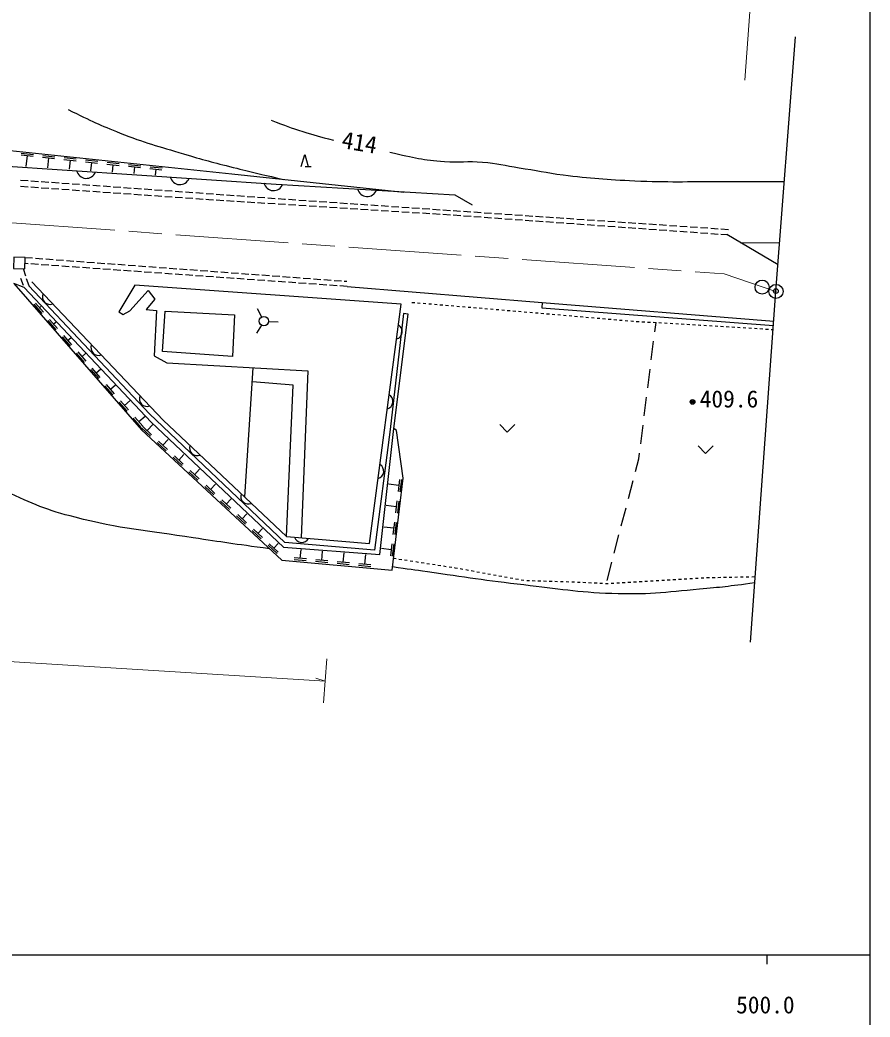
# Model space of a CAD drawing. Units: millimetres, scale not verified. Extents: x 40000 to 680000, y 20000 to 380000.
# Drawn here: x 488420 to 579000, y 198357 to 304588 of the extents above; entities that cross this region are included whole.
import ezdxf
from ezdxf.enums import TextEntityAlignment as Align

# ---------------------------------------------------------------- set-up
doc = ezdxf.new("R2010")
doc.units = ezdxf.units.MM
doc.header["$LTSCALE"] = 1000
doc.header["$PDMODE"] = 32
doc.header["$PDSIZE"] = 500
doc.linetypes.add('CHAIN', pattern=[18.5, 12, -1.5, 3.5, -1.5])
for name, color, linetype, lineweight in [('M-BGD', 7, 'Continuous', 25), ('M-BMK', 2, 'CHAIN', 13), ('M-BMK-SRVR', 3, 'Continuous', 25), ('M-STR-HTXT', 7, 'Continuous', 13), ('M-TTL-BAND', 7, 'Continuous', 25)]:
    doc.layers.add(name, color=color, linetype=linetype, lineweight=lineweight)
doc.layers.add('M-OTRS', color=6, linetype='Continuous')
doc.styles.add('ＭＳ ゴシック', font='')
doc.styles.get('ＭＳ ゴシック').set_extended_font_data('MS Gothic')

msp = doc.modelspace()

# ---------------------------------------------------------------- linework, layer by layer
at = {"layer": 'M-BGD'}
for p, q in [((477069, 291760), (510991, 288185)), ((464529, 290531), (515723, 287104)), ((488538, 290199), (489831, 290063)), ((488559, 290398), (489852, 290261)), ((489185, 290131), (489065, 288989)), ((490847, 290157), (492140, 290020)), ((518377, 288961), (518761, 290241)), ((518761, 290241), (519145, 288961)), ((490826, 289958), (492119, 289822)), ((491472, 289890), (491361, 288835)), ((493113, 289717), (494406, 289580)), ((493134, 289916), (494427, 289779)), ((493759, 289649), (493658, 288682)), ((495400, 289476), (496693, 289339)), ((495421, 289675), (496714, 289538)), ((496047, 289408), (495954, 288528)), ((497688, 289235), (498981, 289098)), ((497709, 289433), (499002, 289297)), ((498334, 289166), (498251, 288374)), ((499975, 288994), (501268, 288857)), ((499996, 289192), (501289, 289056)), ((502283, 288951), (503576, 288815)), ((518825, 288961), (519465, 288961)), ((500621, 288925), (500547, 288220)), ((502262, 288752), (503555, 288616)), ((502909, 288684), (502844, 288067)), ((510991, 288185), (529330, 286247)), ((488490, 286870), (489288, 286815)), ((489294, 287435), (488496, 287492)), ((490391, 287356), (489593, 287413)), ((491488, 287277), (490690, 287334)), ((492585, 287198), (491787, 287256)), ((493682, 287119), (492884, 287177)), ((494779, 287041), (493982, 287098)), ((495877, 286962), (495079, 287019)), ((496974, 286883), (496176, 286940)), ((498071, 286804), (497273, 286861)), ((515723, 287104), (534772, 285940)), ((489587, 286794), (490385, 286738)), ((490684, 286717), (491482, 286661)), ((491782, 286640), (492580, 286584)), ((492879, 286563), (493677, 286507)), ((493976, 286486), (494774, 286430)), ((495074, 286409), (495872, 286353)), ((496171, 286332), (496969, 286276)), ((497268, 286255), (498066, 286199)), ((498365, 286178), (499163, 286122)), ((499168, 286725), (498370, 286783)), ((499463, 286101), (500261, 286045)), ((500265, 286646), (499467, 286704)), ((500560, 286024), (501358, 285968)), ((501362, 286567), (500565, 286625)), ((501657, 285947), (502455, 285891)), ((502460, 286489), (501662, 286546)), ((502755, 285870), (503553, 285814)), ((503557, 286410), (502759, 286467)), ((503852, 285793), (504650, 285737)), ((504654, 286331), (503856, 286388)), ((505751, 286252), (504953, 286309)), ((506848, 286173), (506050, 286231)), ((507946, 286094), (507148, 286152)), ((509043, 286015), (508245, 286073)), ((510140, 285937), (509342, 285994)), ((511237, 285858), (510439, 285915)), ((512334, 285779), (511536, 285836)), ((534772, 285940), (536600, 284876)), ((504949, 285716), (505747, 285660)), ((506047, 285639), (506845, 285583)), ((507144, 285562), (507942, 285506)), ((508241, 285485), (508534, 285465)), ((508534, 285465), (509039, 285433)), ((509339, 285414), (510137, 285363)), ((510437, 285344), (511235, 285293)), ((511534, 285274), (512333, 285224)), ((512632, 285205), (513431, 285154)), ((513431, 285700), (512633, 285757)), ((513730, 285135), (514528, 285084)), ((514529, 285621), (513731, 285679)), ((515626, 285542), (514828, 285600)), ((514828, 285065), (515626, 285015)), ((516592, 285473), (515925, 285521)), ((515926, 284996), (516724, 284945)), ((516723, 285464), (516592, 285473)), ((517820, 285389), (517022, 285444)), ((517023, 284926), (517822, 284875)), ((518918, 285314), (518120, 285369)), ((518121, 284856), (518920, 284805)), ((520015, 285239), (519217, 285294)), ((519219, 284786), (520017, 284736)), ((521113, 285164), (520315, 285219)), ((520317, 284717), (521115, 284666)), ((522210, 285089), (521412, 285144)), ((523308, 285014), (522509, 285069)), ((524405, 284939), (523607, 284994)), ((525502, 284864), (524704, 284919)), ((526600, 284789), (525802, 284844)), ((527697, 284714), (526899, 284769)), ((521415, 284647), (522213, 284596)), ((522512, 284577), (523311, 284527)), ((523610, 284508), (524408, 284457)), ((524708, 284438), (525506, 284387)), ((525806, 284368), (526604, 284318)), ((526903, 284299), (527702, 284248)), ((528795, 284639), (527997, 284694)), ((528001, 284229), (528800, 284178)), ((529892, 284564), (529094, 284619)), ((529099, 284159), (529897, 284108)), ((530990, 284489), (530191, 284544)), ((530197, 284089), (530995, 284039)), ((532087, 284414), (531289, 284469)), ((531295, 284020), (532093, 283969)), ((533185, 284339), (532386, 284394)), ((532392, 283950), (533191, 283899)), ((534282, 284264), (533484, 284319)), ((533490, 283880), (534289, 283830)), ((535379, 284189), (534581, 284244)), ((534588, 283808), (535386, 283751)), ((536477, 284114), (535679, 284169)), ((535685, 283730), (536483, 283672)), ((537574, 284039), (536776, 284094)), ((536782, 283651), (537580, 283594)), ((538672, 283964), (537874, 284019)), ((539769, 283889), (538971, 283944)), ((540867, 283814), (540068, 283869)), ((541964, 283739), (541166, 283794)), ((543061, 283664), (542263, 283719)), ((544159, 283589), (543361, 283644)), ((537879, 283572), (538677, 283515)), ((538977, 283493), (539774, 283436)), ((540074, 283414), (540872, 283357)), ((541171, 283336), (541969, 283278)), ((542268, 283257), (543066, 283199)), ((543365, 283178), (544163, 283121)), ((545256, 283514), (544458, 283569)), ((544462, 283099), (545260, 283042)), ((546354, 283439), (545556, 283494)), ((545560, 283020), (546358, 282963)), ((547451, 283364), (546653, 283419)), ((546657, 282942), (547455, 282884)), ((548549, 283289), (547751, 283344)), ((547754, 282863), (548552, 282805)), ((549646, 283214), (548848, 283269)), ((548851, 282784), (549649, 282727)), ((550744, 283139), (549945, 283194)), ((549948, 282705), (550746, 282648)), ((551841, 283064), (551043, 283119)), ((551045, 282626), (551843, 282569)), ((552938, 282989), (552140, 283044)), ((554036, 282914), (553238, 282969)), ((555133, 282839), (554335, 282894)), ((556231, 282764), (555433, 282819)), ((557328, 282689), (556530, 282744)), ((558426, 282614), (557627, 282669)), ((559523, 282539), (558725, 282594)), ((552143, 282547), (552941, 282490)), ((553240, 282469), (554038, 282411)), ((554337, 282390), (555135, 282332)), ((555434, 282311), (556232, 282254)), ((556531, 282232), (557329, 282175)), ((557628, 282153), (558426, 282096)), ((558726, 282075), (559524, 282017)), ((560621, 282464), (559822, 282519)), ((559823, 281996), (560621, 281938)), ((561718, 282389), (560920, 282444)), ((560920, 281917), (561718, 281860)), ((562815, 282314), (562017, 282369)), ((562017, 281838), (562815, 281781)), ((563114, 281759), (563749, 281714)), ((563913, 282239), (563115, 282294)), ((569192, 278483), (563749, 281714)), ((565146, 280884), (569374, 280856)), ((489287, 278608), (488955, 278632)), ((488976, 279285), (489774, 279226)), ((490384, 278530), (489586, 278587)), ((490073, 279204), (490871, 279145)), ((491481, 278452), (490683, 278509)), ((491170, 279122), (491968, 279063)), ((492578, 278374), (491780, 278431)), ((492267, 279041), (493065, 278982)), ((493676, 278296), (492878, 278353)), ((493364, 278960), (494162, 278901)), ((494461, 278879), (495259, 278819)), ((495558, 278797), (496356, 278738)), ((496655, 278716), (497453, 278657)), ((497752, 278635), (498550, 278576)), ((498849, 278553), (499647, 278494)), ((499946, 278472), (500744, 278413)), ((501043, 278391), (501841, 278332)), ((488750, 278092), (489003, 277333)), ((494773, 278218), (493975, 278275)), ((495870, 278140), (495072, 278197)), ((496967, 278062), (496169, 278119)), ((498065, 277984), (497267, 278041)), ((499162, 277906), (498364, 277963)), ((500259, 277828), (499461, 277885)), ((501356, 277750), (500558, 277807)), ((502453, 277672), (501655, 277729)), ((502140, 278310), (502937, 278250)), ((503551, 277594), (502753, 277651)), ((503237, 278228), (504034, 278169)), ((504648, 277516), (503850, 277573)), ((504334, 278147), (505131, 278088)), ((505745, 277438), (504947, 277495)), ((505431, 278066), (506228, 278007)), ((506842, 277360), (506044, 277416)), ((506528, 277984), (507325, 277925)), ((507940, 277282), (507142, 277338)), ((507625, 277903), (508422, 277844)), ((508722, 277822), (509519, 277763)), ((509819, 277741), (510616, 277681)), ((510916, 277659), (511713, 277600)), ((512013, 277578), (512810, 277519)), ((513110, 277497), (513907, 277437)), ((514207, 277415), (515004, 277356)), ((515304, 277334), (516101, 277275)), ((488874, 276086), (487783, 276523)), ((487783, 276523), (501373, 260913)), ((488475, 277091), (488770, 276347)), ((489098, 277048), (489352, 276290)), ((502219, 262632), (489365, 276250)), ((489683, 276691), (503683, 261954)), ((500675, 276323), (498955, 273498)), ((529043, 274296), (500675, 276323)), ((509037, 277204), (508239, 277260)), ((510134, 277126), (509336, 277182)), ((511231, 277048), (510433, 277104)), ((512328, 276970), (511530, 277026)), ((513426, 276892), (512628, 276948)), ((514523, 276813), (513725, 276870)), ((515620, 276735), (514822, 276792)), ((516717, 276657), (515919, 276714)), ((516401, 277253), (517198, 277194)), ((517815, 276579), (517017, 276636)), ((517498, 277171), (518295, 277112)), ((518912, 276501), (518114, 276558)), ((518595, 277090), (519392, 277031)), ((520009, 276423), (519211, 276480)), ((519692, 277009), (520489, 276950)), ((521106, 276345), (520308, 276402)), ((520789, 276928), (521586, 276868)), ((522204, 276267), (521406, 276324)), ((521886, 276846), (522683, 276787)), ((523301, 276189), (522503, 276246)), ((522983, 276765), (523255, 276745)), ((488874, 276086), (502410, 261732)), ((500142, 273580), (502066, 275750)), ((502066, 275750), (502803, 274849)), ((523301, 276189), (544055, 274470)), ((490778, 273310), (489925, 274291)), ((490929, 273442), (490076, 274422)), ((502803, 274849), (501862, 273744)), ((525665, 248814), (529043, 274296)), ((530182, 274502), (530481, 274477)), ((530780, 274452), (531079, 274427)), ((531378, 274402), (531677, 274377)), ((531976, 274351), (532275, 274326)), ((532574, 274301), (532873, 274276)), ((533172, 274251), (533471, 274226)), ((533770, 274201), (534069, 274175)), ((534367, 274150), (534666, 274125)), ((534965, 274100), (535264, 274075)), ((544055, 274470), (544040, 273913)), ((544055, 274470), (568744, 272496)), ((490502, 273932), (490657, 274067)), ((498955, 273498), (499406, 273212)), ((499406, 273212), (500142, 273580)), ((501862, 273744), (502967, 273621)), ((502967, 273621), (502721, 268791)), ((503608, 269282), (503908, 273566)), ((503908, 273566), (511277, 273184)), ((511277, 273184), (511058, 268736)), ((514185, 272939), (513719, 273824)), ((529291, 273303), (527872, 260940)), ((528254, 261077), (529782, 273248)), ((529782, 273248), (529291, 273303)), ((535563, 274050), (535862, 274025)), ((536161, 273999), (536460, 273974)), ((536759, 273949), (537058, 273924)), ((537357, 273899), (537656, 273874)), ((537955, 273849), (538254, 273823)), ((538553, 273798), (538852, 273773)), ((539151, 273748), (539450, 273723)), ((539748, 273698), (540047, 273673)), ((540346, 273647), (540645, 273622)), ((540944, 273597), (541243, 273572)), ((541542, 273547), (541841, 273522)), ((542140, 273497), (542439, 273471)), ((542738, 273446), (543037, 273421)), ((543336, 273396), (543635, 273370)), ((543934, 273344), (544232, 273318)), ((544040, 273913), (568710, 272027)), ((544531, 273292), (544830, 273266)), ((545129, 273241), (545428, 273215)), ((545727, 273189), (546026, 273163)), ((546325, 273137), (546623, 273111)), ((546922, 273085), (547221, 273059)), ((547520, 273033), (547819, 273008)), ((492289, 271576), (491435, 272556)), ((492439, 271707), (491586, 272687)), ((492013, 272197), (492244, 272399)), ((514152, 272074), (513620, 271227)), ((514918, 272478), (515918, 272440)), ((548118, 272982), (548417, 272956)), ((548716, 272930), (549015, 272904)), ((549313, 272878), (549612, 272852)), ((549911, 272826), (550210, 272800)), ((550509, 272775), (550808, 272749)), ((551107, 272723), (551406, 272697)), ((551704, 272671), (552003, 272645)), ((552302, 272619), (552601, 272593)), ((552900, 272568), (553199, 272542)), ((553498, 272516), (553720, 272496)), ((553720, 272496), (553797, 272492)), ((554096, 272475), (554396, 272458)), ((554695, 272441), (554995, 272424)), ((555294, 272407), (555594, 272389)), ((555893, 272372), (556193, 272355)), ((556065, 271343), (556193, 272355)), ((556492, 272338), (556792, 272321)), ((557091, 272304), (557391, 272287)), ((557690, 272270), (557990, 272252)), ((558289, 272235), (558589, 272218)), ((558888, 272201), (559188, 272184)), ((559488, 272167), (559787, 272150)), ((560087, 272133), (560386, 272116)), ((560686, 272098), (560884, 272087)), ((560884, 272087), (560985, 272081)), ((561284, 272063), (561584, 272044)), ((561883, 272026), (562183, 272008)), ((562482, 271990), (562782, 271971)), ((563081, 271953), (563381, 271935)), ((493950, 269972), (493096, 270953)), ((563680, 271917), (563979, 271898)), ((564279, 271880), (564578, 271862)), ((564878, 271843), (565177, 271825)), ((565477, 271807), (565776, 271789)), ((566076, 271770), (566375, 271752)), ((566674, 271734), (566974, 271716)), ((567273, 271697), (567573, 271679)), ((567872, 271661), (568172, 271643)), ((568471, 271624), (568680, 271612)), ((493799, 269841), (492945, 270821)), ((493523, 270463), (493831, 270731)), ((555690, 268366), (555940, 270350)), ((495309, 268106), (494455, 269087)), ((495460, 268238), (494606, 269218)), ((495033, 268728), (495418, 269063)), ((502721, 268791), (504072, 268054)), ((511058, 268736), (503608, 269282)), ((504072, 268054), (519095, 267194)), ((496819, 266372), (495966, 267352)), ((496970, 266503), (496117, 267483)), ((496543, 266993), (497005, 267395)), ((513233, 267530), (512330, 253792)), ((519095, 267194), (518374, 249422)), ((555314, 265390), (555565, 267374)), ((498330, 264637), (497476, 265617)), ((498480, 264768), (497627, 265749)), ((498054, 265259), (498592, 265728)), ((517526, 265680), (513187, 266048)), ((516823, 249551), (517526, 265680)), ((499840, 262902), (498986, 263883)), ((499991, 263034), (499137, 264014)), ((499564, 263524), (500179, 264060)), ((554939, 262413), (555189, 264398)), ((501074, 261789), (501766, 262392)), ((516628, 248905), (502219, 262632)), ((501350, 261168), (500497, 262148)), ((501501, 261299), (500647, 262279)), ((501975, 260832), (502604, 261511)), ((502410, 261732), (516492, 248414)), ((503683, 261954), (516823, 249551)), ((539561, 261493), (540333, 260664)), ((541149, 261485), (540333, 260664)), ((554564, 259437), (554814, 261421)), ((502316, 260244), (501362, 261127)), ((501373, 260913), (516328, 247049)), ((502452, 260390), (501498, 261274)), ((527872, 260940), (526207, 248114)), ((526780, 247623), (528254, 261077)), ((528527, 260858), (528254, 261077)), ((529236, 255782), (528527, 260858)), ((504002, 258680), (503049, 259564)), ((504138, 258827), (503185, 259710)), ((503662, 259269), (504226, 259877)), ((560699, 259214), (561471, 258384)), ((562287, 259206), (561471, 258384)), ((505825, 257263), (504872, 258147)), ((505348, 257705), (505897, 258296)), ((554362, 257838), (554439, 258445)), ((505689, 257116), (504736, 258000)), ((554012, 256494), (554362, 257838)), ((507376, 255553), (506422, 256437)), ((507512, 255699), (506558, 256583)), ((507035, 256141), (507568, 256716)), ((509199, 254136), (508245, 255020)), ((508722, 254578), (509239, 255136)), ((528790, 254996), (527703, 255126)), ((528063, 245985), (529236, 255782)), ((528867, 255642), (528712, 254351)), ((529066, 255618), (528911, 254327)), ((553255, 253591), (553759, 255527)), ((509063, 253989), (508109, 254873)), ((510749, 252426), (509796, 253309)), ((510885, 252572), (509932, 253456)), ((510409, 253014), (510910, 253555)), ((528516, 252713), (527452, 252840)), ((528593, 253358), (528439, 252067)), ((528792, 253334), (528637, 252043)), ((512572, 251009), (511619, 251892)), ((512095, 251450), (512581, 251975)), ((552498, 250688), (553003, 252624)), ((512436, 250862), (511483, 251746)), ((528320, 251074), (528165, 249783)), ((528519, 251050), (528364, 249760)), ((514123, 249298), (513169, 250182)), ((514259, 249445), (513305, 250329)), ((513782, 249887), (514252, 250394)), ((528243, 250429), (527202, 250554)), ((551742, 247785), (552246, 249721)), ((515810, 247735), (514856, 248618)), ((515946, 247881), (514992, 248765)), ((515469, 248323), (515924, 248814)), ((526207, 248114), (516628, 248905)), ((516823, 249551), (525665, 248814)), ((528046, 248791), (527892, 247500)), ((528245, 248767), (528090, 247476)), ((516492, 248414), (526780, 247623)), ((518293, 247223), (518379, 248168)), ((520584, 247015), (520672, 247992)), ((522874, 246807), (522966, 247816)), ((525165, 246599), (525259, 247639)), ((527969, 248145), (526951, 248267)), ((516328, 247049), (528063, 245985)), ((518923, 246965), (517628, 247082)), ((518941, 247164), (517646, 247281)), ((521213, 246757), (519918, 246874)), ((521231, 246956), (519937, 247074)), ((523504, 246549), (522209, 246667)), ((523522, 246748), (522227, 246866)), ((525794, 246341), (524500, 246459)), ((525812, 246541), (524518, 246658)), ((528214, 247244), (528510, 247198)), ((528807, 247153), (529103, 247107)), ((529400, 247061), (529696, 247016)), ((529993, 246970), (530289, 246924)), ((530586, 246879), (530882, 246833)), ((531179, 246787), (531475, 246742)), ((531772, 246696), (532068, 246650)), ((532365, 246605), (532661, 246559)), ((532958, 246513), (533254, 246468)), ((550985, 244882), (551489, 246818)), ((533551, 246422), (533847, 246376)), ((534144, 246330), (534440, 246285)), ((534737, 246239), (534775, 246233)), ((534775, 246233), (535032, 246186)), ((535327, 246132), (535622, 246078)), ((535917, 246024), (536212, 245970)), ((536507, 245916), (536802, 245862)), ((537098, 245807), (537393, 245753)), ((537688, 245699), (537983, 245645)), ((538278, 245591), (538573, 245537)), ((538868, 245483), (539163, 245429)), ((539458, 245375), (539753, 245321)), ((540048, 245266), (540343, 245212)), ((540639, 245158), (540934, 245104)), ((541229, 245050), (541524, 244996)), ((541819, 244942), (542114, 244888)), ((542413, 244874), (542713, 244865)), ((543013, 244856), (543313, 244847)), ((543613, 244838), (543913, 244829)), ((544213, 244820), (544512, 244811)), ((544812, 244802), (545112, 244792)), ((545412, 244783), (545712, 244774)), ((546012, 244765), (546312, 244756)), ((546611, 244747), (546911, 244738)), ((547211, 244729), (547511, 244720)), ((547811, 244706), (548110, 244691)), ((548410, 244677), (548710, 244662)), ((549009, 244648), (549309, 244633)), ((549609, 244619), (549908, 244604)), ((550208, 244590), (550508, 244575)), ((550807, 244561), (550930, 244555)), ((550930, 244555), (551107, 244565)), ((551406, 244582), (551706, 244600)), ((552005, 244617), (552305, 244634)), ((552604, 244652), (552904, 244669)), ((553203, 244686), (553503, 244704)), ((553802, 244721), (554102, 244738)), ((554401, 244756), (554701, 244773)), ((555000, 244790), (555300, 244807)), ((555599, 244825), (555899, 244842)), ((556198, 244859), (556498, 244877)), ((556797, 244894), (557097, 244911)), ((557396, 244929), (557696, 244946)), ((557995, 244963), (558295, 244981)), ((558594, 244998), (558894, 245015)), ((559193, 245032), (559493, 245050)), ((559792, 245067), (560092, 245084)), ((560391, 245102), (560691, 245119)), ((560990, 245136), (561290, 245154)), ((561589, 245171), (561792, 245183)), ((561792, 245183), (561889, 245184)), ((562189, 245190), (562489, 245196)), ((562789, 245202), (563089, 245208)), ((563389, 245213), (563689, 245219)), ((563988, 245225), (564288, 245231)), ((564588, 245236), (564888, 245242)), ((565188, 245248), (565488, 245254)), ((565788, 245260), (566088, 245265)), ((566388, 245271), (566688, 245277))]:
    msp.add_line(p, q, dxfattribs=at)
msp.add_lwpolyline([(487776, 279323), (487739, 278123), (488938, 278086), (488976, 279285)], close=True, dxfattribs=at)
for centre, radius in [((514419, 272497), 500), ((560088, 263896), 150), ((560088, 263896), 120), ((560088, 263896), 90), ((560088, 263896), 60), ((560088, 263896), 30), ((560088, 263896), 20)]:
    msp.add_circle(centre, radius, dxfattribs=at)
for centre, radius, start, end in [((495480, 288752), 1042, 192.43025, 339.90984), ((505457, 288084), 1042, 192.43025, 339.90984), ((515436, 287446), 1042, 192.62641, 340.106), ((525416, 286812), 1042, 192.62641, 340.106), ((491632, 275094), 812, 156.15106, 290.91133), ((528342, 271390), 812, 285.07044, 59.83071), ((496797, 269656), 812, 156.15106, 290.91133), ((501963, 264219), 812, 156.15106, 290.91133), ((527357, 263955), 812, 285.07044, 59.83071), ((507296, 258974), 812, 159.27217, 294.03244), ((526371, 256520), 812, 285.07044, 59.83071), ((512750, 253826), 812, 159.27217, 294.03244), ((518448, 249729), 812, 197.85622, 332.61649)]:
    msp.add_arc(centre, radius, start, end, dxfattribs=at)
for points, knots in [([(493562, 295044), (496131, 293770), (496894, 293410), (499102, 292533), (501677, 291510), (503188, 291116), (505843, 290322), (507897, 289708), (509060, 289406), (511137, 288876), (513220, 288344), (513903, 288190), (516493, 287603)], [0, 0, 0, 0, 1, 1, 1, 2, 2, 2, 3, 3, 3, 4, 4, 4, 4]), ([(515176, 293925), (516775, 293302), (517221, 293126), (518560, 292697), (519826, 292291), (520264, 292175), (521835, 291769)], [0, 0, 0, 0, 1, 1, 1, 2, 2, 2, 2]), ([(527839, 290486), (530516, 289897), (531354, 289662), (533651, 289504), (535236, 289394), (536135, 289586), (537718, 289449), (539254, 289316), (540097, 289091), (541620, 288849), (543444, 288558), (544454, 288318), (546287, 288085), (549257, 287706), (550936, 287598), (553928, 287457), (557495, 287289), (559499, 287382), (563070, 287375), (565728, 287370), (566569, 287371), (569874, 287391)], [0, 0, 0, 0, 1, 1, 1, 2, 2, 2, 3, 3, 3, 4, 4, 4, 5, 5, 5, 6, 6, 6, 7, 7, 7, 7]), ([(515039, 248245), (511096, 248773), (510067, 248926), (506887, 249415), (501958, 250172), (499137, 250357), (494307, 251598), (491340, 252360), (489719, 253012), (486966, 254354), (483996, 255802), (482736, 257300), (480061, 259239), (478366, 260468), (477556, 261356), (475777, 262459), (472348, 264586), (470244, 265461), (466662, 267317), (463347, 269034), (461554, 270129), (458147, 271656), (453247, 273852), (451314, 274323), (445157, 276159)], [0, 0, 0, 0, 1, 1, 1, 2, 2, 2, 3, 3, 3, 4, 4, 4, 5, 5, 5, 6, 6, 6, 7, 7, 7, 8, 8, 8, 8]), ([(566706, 244608), (563898, 244225), (563120, 244144), (560813, 243929), (557178, 243591), (555127, 243332), (551479, 243465), (547808, 243599), (545770, 243980), (542119, 244393), (538089, 244849), (535846, 245217), (531831, 245785), (530374, 245991), (529915, 246055), (528103, 246318)], [0, 0, 0, 0, 1, 1, 1, 2, 2, 2, 3, 3, 3, 4, 4, 4, 5, 5, 5, 5])]:
    msp.add_open_spline(points, degree=3, knots=knots, dxfattribs=at)
msp.add_point((560088, 263896), dxfattribs=at)
at = {"layer": 'M-BMK'}
for p, q in [((468114, 284355), (563457, 277522)), ((563457, 277522), (568976, 275668))]:
    msp.add_line(p, q, dxfattribs=at)
at = {"layer": 'M-BMK-SRVR'}
for p, q in [((568976, 275668), (571054, 302785)), ((566244, 238291), (568976, 275668))]:
    msp.add_line(p, q, dxfattribs=at)
for centre in [(567502, 276123), (568976, 275668)]:
    msp.add_circle(centre, 750, dxfattribs=at)
at = {"layer": 'M-OTRS'}
msp.add_point((568962, 275696), dxfattribs=at)
at = {"layer": 'M-STR-HTXT'}
for p, q in [((565650, 298179), (566387, 308127)), ((420625, 240364), (520941, 234138)), ((520780, 231822), (521107, 236529)), ((520941, 234138), (519958, 234450))]:
    msp.add_line(p, q, dxfattribs=at)
at = {"layer": 'M-TTL-BAND'}
for p, q in [((579000, 20000), (579000, 370000)), ((40000, 205000), (579000, 205000)), ((568000, 205000), (568000, 204000))]:
    msp.add_line(p, q, dxfattribs=at)

# ---------------------------------------------------------------- texts
at = {"layer": 'M-BGD', "style": 'ＭＳ ゴシック'}
msp.add_text('414', height=1833, rotation=350.34, dxfattribs=at).set_placement((522514, 290414), align=Align.BOTTOM_LEFT)
msp.add_text('409.6', height=1833, dxfattribs=at).set_placement((560851, 262749), align=Align.BOTTOM_LEFT)
at = {"layer": 'M-TTL-BAND', "style": 'ＭＳ ゴシック'}
msp.add_text('500.0', height=1833, dxfattribs=at).set_placement((567844, 198195), align=Align.BOTTOM_CENTER)

doc.saveas('drawing.dxf')
